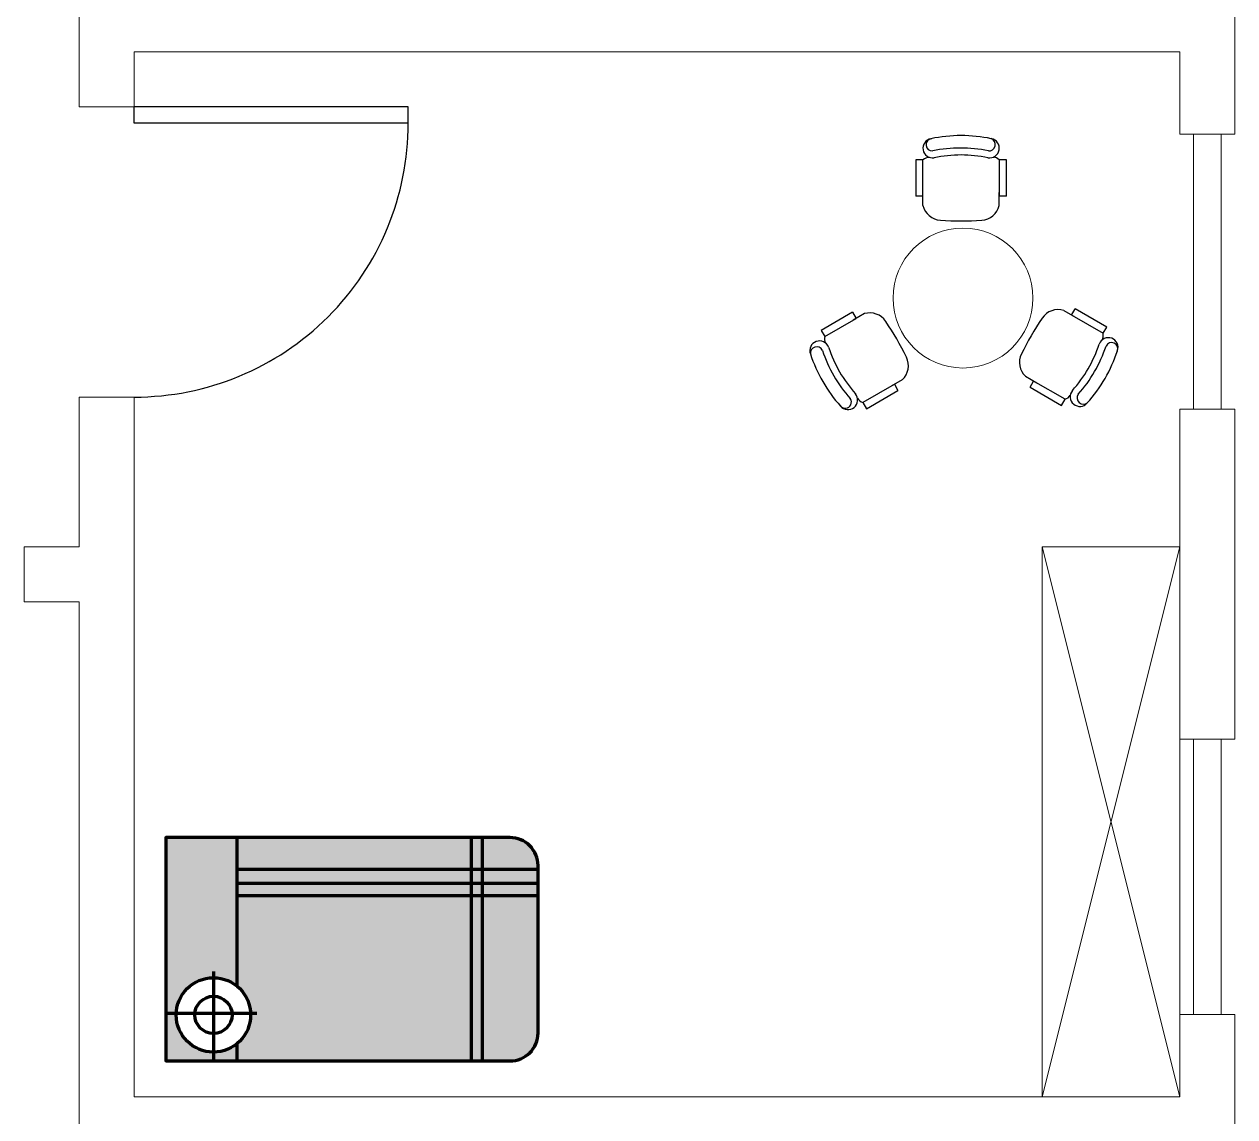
# Model space of a CAD drawing. Header units: inches. Extents: x -179 to 300, y 123 to 718.
# Drawn here: x -168.248 to -163.848, y 221.884 to 225.857 of the extents above; entities that cross this region are included whole.
import ezdxf

# ---------------------------------------------------------------- set-up
doc = ezdxf.new("R2010")
doc.units = ezdxf.units.IN
doc.header["$MEASUREMENT"] = 0
doc.linetypes.add('ACAD_ISO02W100', pattern=[15, 12, -3])
doc.layers.add('FUR', color=6, linetype='Continuous')

# ---------------------------------------------------------------- blocks, each defined once
blk = doc.blocks.new('DESK4')
at = {"color": 0}
for p, q in [((0, 1), (-0.06, 1)), ((0, 0), (-0.06, 0))]:
    blk.add_line(p, q, dxfattribs=at)
blk.add_lwpolyline([(-0.06, 1), (-0.06, 0)], dxfattribs=at)
blk.add_lwpolyline([(1, 0, 0.414214), (0, 1), (0, 0)], format="xyb", dxfattribs=at)
blk = doc.blocks.new('标准房1200床')
at = {"linetype": 'ACAD_ISO02W100', "lineweight": 100, "true_color": 0xcd6928}
h = blk.add_hatch(color=32, dxfattribs=at)
h.dxf.hatch_style = 1
h.paths.add_polyline_path([(-382.7, 797.9, -0.225056), (-456.1, 952.7, -0.225056), (-382.7, 1107.5), (-382.7, 1200), (-1641.1, 1200), (-1641.1, 312.8), (-382.7, 312.8)])
h.paths.add_polyline_path([(-382.7, 171.5), (-1641.1, 171.5), (-1641.1, 0), (-382.7, 0)])
h.paths.add_polyline_path([(-1700.7, 171.5), (-2000, 171.5), (-2000, 150, 0.414214), (-1850, 0), (-1700.7, 0)])
h.paths.add_polyline_path([(-1700.7, 1200), (-1850, 1200, 0.414214), (-2000, 1050), (-2000, 312.8), (-1700.7, 312.8)])
at = {"linetype": 'ACAD_ISO02W100', "lineweight": 100, "true_color": 0x642165}
h = blk.add_hatch(color=219, dxfattribs=at)
h.dxf.hatch_style = 1
h.paths.add_polyline_path([(-382.7, 245.9), (-1641.1, 245.9), (-1641.1, 171.5), (-382.7, 171.5)])
h.paths.add_polyline_path([(-382.7, 312.8), (-1641.1, 312.8), (-1641.1, 245.9), (-382.7, 245.9)])
h.paths.add_polyline_path([(-1641.1, 312.8), (-1700.7, 312.8), (-1700.7, 245.9), (-1641.1, 245.9)])
h.paths.add_polyline_path([(-1641.1, 245.9), (-1700.7, 245.9), (-1700.7, 171.5), (-1641.1, 171.5)])
h.paths.add_polyline_path([(-1641.1, 171.5), (-1700.7, 171.5), (-1700.7, 0), (-1641.1, 0)])
h.paths.add_polyline_path([(-1700.7, 245.9), (-2000, 245.9), (-2000, 171.5), (-1700.7, 171.5)])
h.paths.add_polyline_path([(-1700.7, 312.8), (-2000, 312.8), (-2000, 245.9), (-1700.7, 245.9)])
h.paths.add_polyline_path([(-1641.1, 1200), (-1700.7, 1200), (-1700.7, 312.8), (-1641.1, 312.8)])
h.paths.add_polyline_path([(0, 1200), (-382.7, 1200), (-382.7, 1107.5, -0.632579), (-56.1, 952.7, -0.632579), (-382.7, 797.9), (-382.7, 0), (0, 0)])
at = {"lineweight": 100}
for p, q in [((-1700.7, 0), (-1700.7, 1200)), ((-1641.1, 0), (-1641.1, 1200)), ((-382.7, 1200), (-382.7, 1107.5)), ((-256.6, 719.6), (-256.6, 1194)), ((-489.1, 944.7), (-11.9, 944.7)), ((-382.7, 797.9), (-382.7, 0)), ((-2000, 312.8), (-382.7, 312.8)), ((-2000, 245.9), (-382.7, 245.9)), ((-2000, 171.5), (-382.7, 171.5))]:
    blk.add_line(p, q, dxfattribs=at)
blk.add_lwpolyline([(-1850, 0), (0, 0), (0, 1200), (-1850, 1200, 0.414214), (-2000, 1050), (-2000, 150, 0.414214)], format="xyb", close=True, dxfattribs=at)
for radius in [200, 100]:
    blk.add_circle((-256.1, 952.7), radius, dxfattribs=at)
blk = doc.blocks.new('CH3')
for p, q in [((-259.1, 349.2), (-259.1, 141.4)), ((-218.2, 349.2), (-259.1, 349.2)), ((-218.2, 142.2), (-218.2, 349.2)), ((258.7, 349.6), (217.8, 349.6)), ((217.8, 349.6), (217.8, 141.9)), ((258.7, 141.9), (258.7, 349.6)), ((-218.2, 89.1), (-218.2, 162.9)), ((217.8, 87.4), (217.8, 162.2))]:
    blk.add_line(p, q)
at = {"linetype": 'Continuous'}
for p, q in [((-218, 141.4), (-259.1, 141.4)), ((258.7, 141.9), (217.8, 141.9))]:
    blk.add_line(p, q, dxfattribs=at)
for centre, radius, start, end in [((0, -347.9), 836.2, 78.08993, 101.91007), ((-163.1, 415.9), 55.3, 99.89884, 279.75221), ((-165.7, 435.5), 35.2, 94.91276, 274.91276), ((-3.5, -349.1), 766.3, 78.01124, 101.98876), ((163.1, 415.9), 55.3, 260.24779, 80.10116), ((158.8, 436.6), 36.2, 265.08724, 70.32125), ((18.4, -534.9), 912.7, 91.15667, 100.87136), ((-18.4, -534.9), 912.7, 79.12864, 88.84333), ((-110.6, 114.5), 110.6, 193.25658, 265.9234), ((110.6, 114.5), 110.6, 274.0766, 345.83344), ((0, 1665.8), 1665.8, 265.9234, 274.0766)]:
    blk.add_arc(centre, radius, start, end, dxfattribs=at)
for centre, start, end in [((-180.9, 308.9), 90.72261, 132.8382), ((180.4, 309.4), 47.1618, 87.57171)]:
    blk.add_arc(centre, 54.9, start, end)

msp = doc.modelspace()

# ---------------------------------------------------------------- linework, layer by layer
at = {"color": 40, "lineweight": 0, "true_color": 0xf8d731}
for p, q in [((-163.84804, 226.6292), (-163.84804, 225.45691)), ((-167.84804, 225.55691), (-168.04804, 225.55691)), ((-163.99804, 225.45691), (-163.99804, 224.45691)), ((-163.89804, 225.45691), (-163.89804, 224.45691)), ((-163.84804, 224.45691), (-163.84804, 223.25691)), ((-163.99804, 223.25691), (-163.99804, 222.25691)), ((-163.89804, 223.25691), (-163.89804, 222.25691)), ((-163.84804, 222.25691), (-163.84804, 220.95691))]:
    msp.add_line(p, q, dxfattribs=at)
at = {"lineweight": 0}
for p, q in [((-168.04804, 225.75691), (-168.04804, 226.15691)), ((-168.04804, 225.75691), (-168.04804, 225.55691)), ((-164.04804, 225.75691), (-167.84804, 225.75691)), ((-167.84804, 225.75691), (-167.84804, 225.49715)), ((-164.04804, 225.75691), (-164.04804, 225.45691)), ((-168.04804, 224.50115), (-168.04804, 223.95691)), ((-167.84804, 224.50115), (-167.84804, 221.95691)), ((-164.04804, 224.45691), (-164.04804, 223.25691)), ((-168.24804, 223.95691), (-168.24804, 223.75691)), ((-168.04804, 223.95691), (-168.24804, 223.95691)), ((-168.24804, 223.75691), (-168.04804, 223.75691)), ((-168.04804, 223.75691), (-168.04804, 221.75691)), ((-164.04804, 222.25691), (-164.04804, 221.95691)), ((-167.84804, 221.95691), (-164.04804, 221.95691))]:
    msp.add_line(p, q, dxfattribs=at)
at = {"color": 40, "linetype": 'ACAD_ISO02W100', "lineweight": 0, "true_color": 0xf8d731}
for p, q in [((-164.04804, 225.45691), (-163.84804, 225.45691)), ((-167.84804, 224.50115), (-168.04804, 224.50115)), ((-164.04804, 224.45691), (-163.84804, 224.45691)), ((-164.04804, 223.25691), (-163.84804, 223.25691)), ((-164.04804, 222.25691), (-163.84804, 222.25691))]:
    msp.add_line(p, q, dxfattribs=at)
at = {"color": 6, "linetype": 'ACAD_ISO02W100', "lineweight": 0}
for p, q in [((-164.04804, 223.95691), (-164.54804, 223.95691)), ((-164.54804, 223.95691), (-164.54804, 221.95691)), ((-164.04804, 223.95691), (-164.54804, 221.95691)), ((-164.54804, 223.95691), (-164.04804, 221.95691)), ((-164.04804, 221.95691), (-164.04804, 223.95691)), ((-164.54804, 221.95691), (-164.04804, 221.95691))]:
    msp.add_line(p, q, dxfattribs=at)
at = {"layer": 'FUR', "lineweight": 0}
msp.add_circle((-164.83593, 224.8611), 0.25421, dxfattribs=at)

# ---------------------------------------------------------------- block references
at = {"layer": 'FUR', "color": 40, "lineweight": 0, "true_color": 0xf8d731, "xscale": 0.99599986897069, "yscale": 0.99599986897069, "zscale": 0.99599986897069, "rotation": 270}
msp.add_blockref('DESK4', (-167.84804, 225.49715), dxfattribs=at)
at = {"layer": 'FUR', "lineweight": 0, "xscale": 0.0006355151132592621, "yscale": 0.0006355151132592621, "zscale": 0.0006355151132592621}
msp.add_blockref('CH3', (-164.84273, 225.14164), dxfattribs=at)
at = {"layer": 'FUR', "lineweight": 0}
for name, p, xscale, yscale, zscale, rotation in [('CH3', (-165.07686, 224.71255), 0.0006355151132592622, 0.0006355151132592622, 0.0006355151132592622, 119.9999999999999), ('CH3', (-164.5882, 224.72434), 0.0006355151132592617, 0.0006355151132592617, 0.0006355151132592617, 239.9999999999998), ('标准房1200床', (-167.73352, 222.89942), 0.0006764931491182054, 0.0006764931491182054, 0.0006764931491182054, 180)]:
    msp.add_blockref(name, p, dxfattribs=dict(at, xscale=xscale, yscale=yscale, zscale=zscale, rotation=rotation))

doc.saveas('drawing.dxf')
